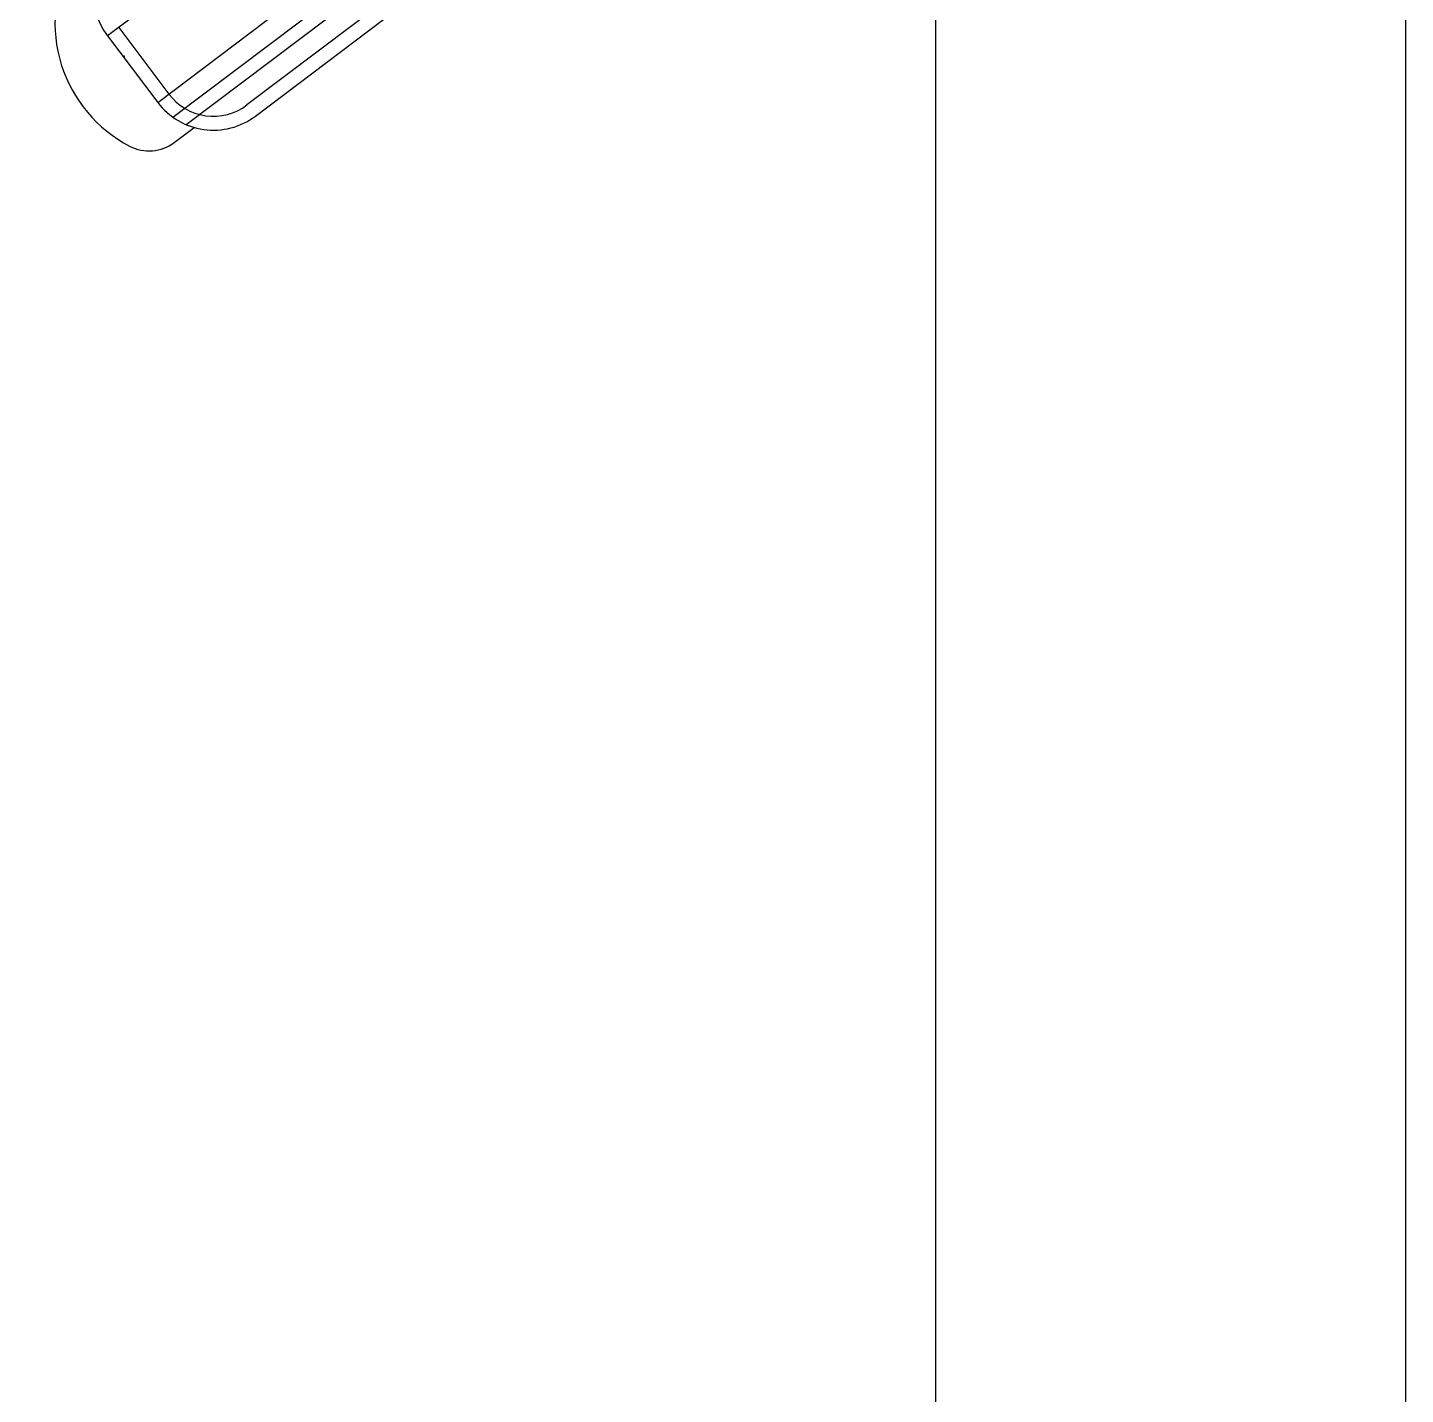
# Model space of a CAD drawing. Header units: inches. Extents: x 10.1 to 52.6, y 12.1 to 36.9.
# Drawn here: x 30.133 to 31.121, y 23.324 to 24.304 of the extents above; entities that cross this region are included whole.
import ezdxf

# ---------------------------------------------------------------- set-up
doc = ezdxf.new("R2010")
doc.units = ezdxf.units.IN
doc.header["$MEASUREMENT"] = 0
doc.layers.add('02', color=2, linetype='Continuous')
doc.layers.add('kadrbm', color=4, linetype='Continuous')

# ---------------------------------------------------------------- blocks, each defined once
blk = doc.blocks.new('kadrbm')
at = {"layer": 'kadrbm', "color": 4}
blk.add_lwpolyline([(0, 0), (0, 24.79716), (21, 24.79716), (21, 0), (0, 0)], close=True, dxfattribs=at)
blk.add_lwpolyline([(20.6631, 0.32567), (20.6631, 24.46026), (0.3369, 24.46026), (0.3369, 0.32567), (20.6631, 0.32567)], dxfattribs=at)

msp = doc.modelspace()

# ---------------------------------------------------------------- linework, layer by layer
at = {"layer": '02'}
for p, q in [((30.62741, 24.62833), (30.1903, 24.29832)), ((30.22631, 24.25062), (30.66341, 24.58063)), ((30.23718, 24.24004), (30.67245, 24.56866)), ((30.24672, 24.23471), (30.67497, 24.55803)), ((30.64945, 24.51997), (30.29031, 24.24883)), ((30.29634, 24.24085), (30.65548, 24.51199)), ((30.1903, 24.29832), (30.22631, 24.25062)), ((30.19828, 24.30434), (30.23429, 24.25665)), ((30.2381, 24.22194), (30.25236, 24.23271))]:
    msp.add_line(p, q, dxfattribs=at)
for centre, radius, start, end in [((30.2302, 24.32844), 0.05, 127.05243, 217.05243), ((30.25222, 24.30763), 0.09964, 152.30576, 242.46029), ((30.26621, 24.28075), 0.04, 217.05243, 307.05243), ((30.26621, 24.28075), 0.05, 217.05243, 307.05243), ((30.22002, 24.24588), 0.03, 242.46029, 307.05243)]:
    msp.add_arc(centre, radius, start, end, dxfattribs=at)
msp.add_point((30.20214, 24.28382), dxfattribs=at)

# ---------------------------------------------------------------- block references
at = {"layer": 'kadrbm'}
msp.add_blockref('kadrbm', (10.1213, 12.06648), dxfattribs=at)

doc.saveas('drawing.dxf')
